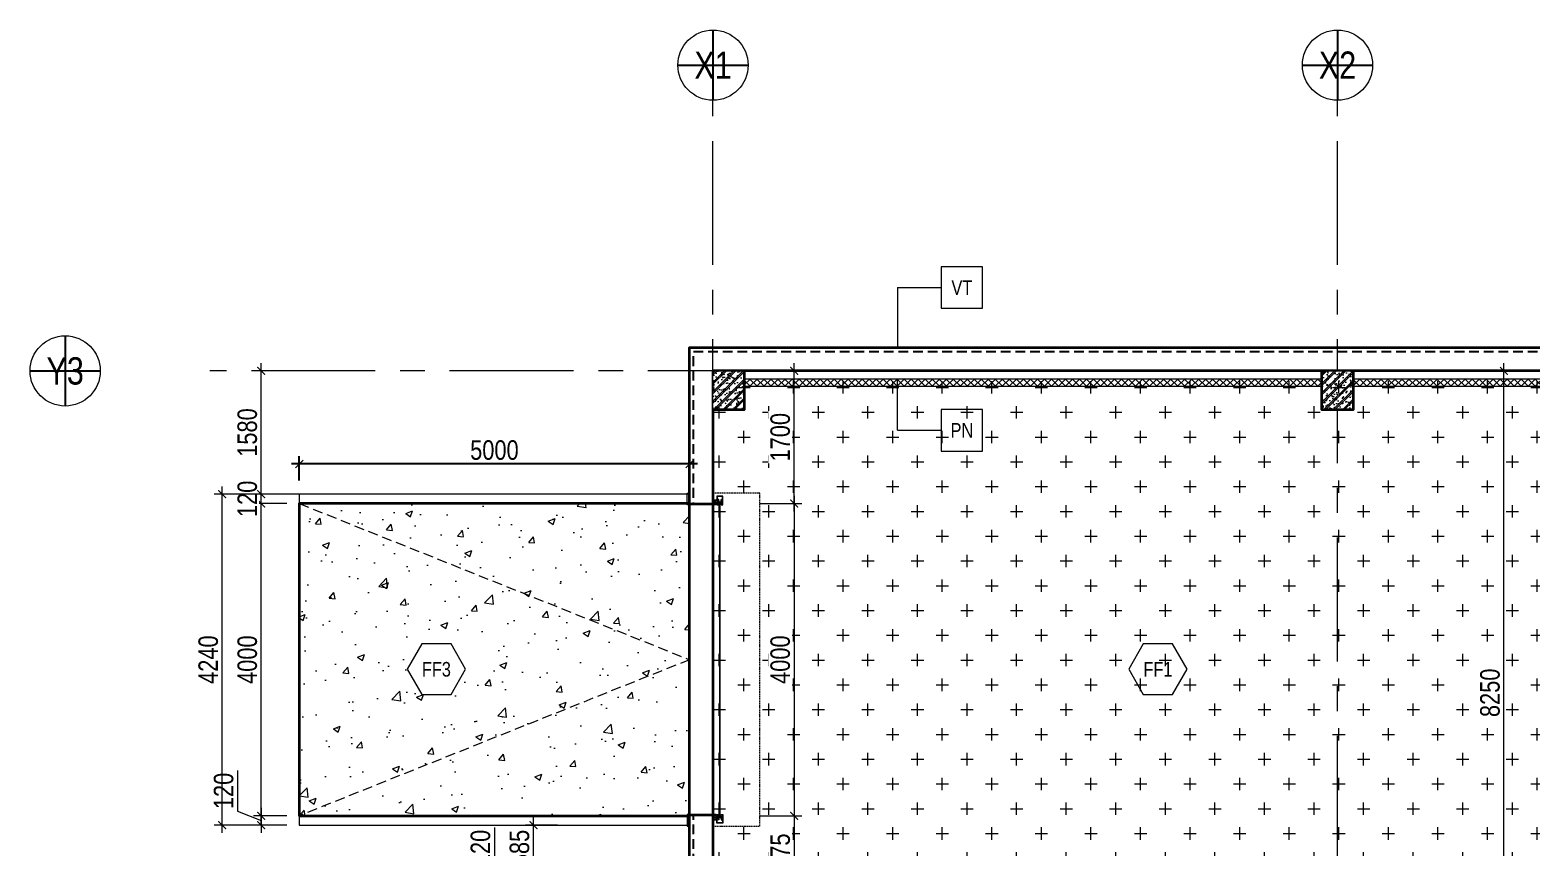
# Model space of a CAD drawing. Header units: millimetres. Extents: x -547695 to 905972, y -1055718 to 167349.
# Drawn here: x -533818 to -514578, y -883900 to -873420 of the extents above; entities that cross this region are included whole.
import ezdxf
from ezdxf.enums import TextEntityAlignment as Align
from ezdxf.xclip import XClip

# ---------------------------------------------------------------- set-up
doc = ezdxf.new("R2010")
doc.units = ezdxf.units.MM
doc.header["$XCLIPFRAME"] = 0
for name, pattern in [('$0$BASE-A0$0$HIDDEN', [0.375, 0.25, -0.125]), ('CENTER', [50.8, 31.75, -6.35, 6.35, -6.35]), ('HIDDEN', [9.525, 6.35, -3.175]), ('XR-MBT1$0$HID', [2.3, 1.5, -0.8])]:
    doc.linetypes.add(name, pattern=pattern)
doc.layers.get('DEFPOINTS').update_dxf_attribs({"color": 1, "lineweight": 25})
doc.layers.add('8', color=8, linetype='Continuous')
doc.layers.add('S-DIM', color=8, linetype='Continuous')
for name, color, linetype, lineweight in [('A-COLS', 9, 'Continuous', 9), ('A-DIMS', 8, 'Continuous', 9), ('A-DOOR', 142, 'Continuous', 9), ('A-GRID', 250, 'CENTER', 15), ('A-HEVY', 111, 'Continuous', 35), ('A-HIDD', 45, 'HIDDEN', 9), ('A-PATT', 252, 'Continuous', 9), ('A-SYMBOLS', 10, 'Continuous', 13), ('A-WALL', 12, 'Continuous', 13), ('A-WALL-INT', 31, 'Continuous', 9), ('HATCH', 159, 'Continuous', 0)]:
    doc.layers.add(name, color=color, linetype=linetype, lineweight=lineweight)
doc.styles.add('VTK _ Arial_2.5 mm', font='arial.ttf', dxfattribs={"width": 0.8})
doc.styles.add('VTK_Arial', font='arial.ttf', dxfattribs={"width": 0.8})
doc.styles.add('VTK_Arial_3.5 mm', font='arial.ttf', dxfattribs={"width": 0.8, "height": 3.5})
doc.dimstyles.new('A-2.5-DIM100', dxfattribs={"dimscale": 100, "dimtxt": 2.5, "dimasz": 1, "dimexe": 1, "dimexo": 0, "dimgap": 0.5, "dimtad": 1, "dimdec": 0, "dimzin": 12, "dimdsep": 46, "dimtxsty": 'VTK_Arial', "dimblk": 'ARCHTICK', "dimcen": 0, "dimdle": 1, "dimclrd": 256, "dimclre": 256, "dimclrt": 7, "dimadec": 1, "dimazin": 3, "dimtfac": 1, "dimtdec": 0, "dimtmove": 0, "dimatfit": 2, "dimfxl": 20, "dimtfill": 1, "dimtolj": 1, "dimtzin": 0, "dimlwd": -1, "dimlwe": -1, "dimarcsym": 0})

# ---------------------------------------------------------------- blocks, each defined once
blk = doc.blocks.new('*U282')
blk.add_lwpolyline([(-11, 0), (-11, 6.24), (-11, 8.83)])
blk.add_wipeout([(3.54, 3.54), (-3.54, 3.54), (-3.54, -3.54), (3.54, -3.54)])
blk.add_lwpolyline([(3.54, 3.54), (-3.54, 3.54), (-3.54, -3.54), (3.54, -3.54)], close=True)
blk.add_lwpolyline([(-11, 0), (-3.54, 0)])
at = {"color": 7, "style": 'VTK _ Arial_2.5 mm', "width": 0.8, "flags": 8}
blk.add_attdef('SYMBOL', text='', height=2.5, dxfattribs=at).set_placement((0, 0), align=Align.MIDDLE_CENTER)
blk = doc.blocks.new('*U283')
blk.add_lwpolyline([(-11, 0), (-11, -7.65), (-11, -10.24)])
blk.add_wipeout([(3.54, 3.54), (-3.54, 3.54), (-3.54, -3.54), (3.54, -3.54)])
blk.add_lwpolyline([(3.54, 3.54), (-3.54, 3.54), (-3.54, -3.54), (3.54, -3.54)], close=True)
blk.add_lwpolyline([(-11, 0), (-3.54, 0)])
at = {"color": 7, "style": 'VTK _ Arial_2.5 mm', "width": 0.8, "flags": 8}
blk.add_attdef('SYMBOL', text='', height=2.5, dxfattribs=at).set_placement((0, 0), align=Align.MIDDLE_CENTER)
blk = doc.blocks.new('_ARCHTICK')
at = {"color": 0, "linetype": 'ByBlock', "const_width": 0.15}
blk.add_lwpolyline([(-0.5, -0.5), (0.5, 0.5)], dxfattribs=at)
blk = doc.blocks.new('*D355')
at = {"layer": 'A-DIMS', "transparency": 16777216}
for p, q in [((-524029, -879387), (-524029, -883587)), ((-524469, -879487), (-523929, -879487)), ((-524469, -883487), (-523929, -883487))]:
    blk.add_line(p, q, dxfattribs=at)
at = {"layer": 'DEFPOINTS', "color": 0, "transparency": 16777216}
for p in [(-524469, -879487), (-524469, -883487), (-524029, -883487)]:
    blk.add_point(p, dxfattribs=at)
at = {"layer": 'A-DIMS', "transparency": 16777216, "xscale": 100, "yscale": 100, "zscale": 100}
for p, rotation in [((-524029, -879487), 90), ((-524029, -883487), 270)]:
    blk.add_blockref('_ARCHTICK', p, dxfattribs=dict(at, rotation=rotation))
at = {"layer": 'A-DIMS', "color": 7, "transparency": 16777216, "insert": (-524207, -881487), "char_height": 250, "attachment_point": 5, "rotation": 90, "style": 'VTK_Arial', "bg_fill": 3, "box_fill_scale": 1.1, "bg_fill_color": 257, "bg_fill_transparency": 0}
blk.add_mtext('\\A1;4000', dxfattribs=at)
blk = doc.blocks.new('*D356')
at = {"layer": 'A-DIMS', "transparency": 16777216}
for p, q in [((-524029, -883387), (-524029, -884662)), ((-524469, -883487), (-523929, -883487)), ((-524469, -884562), (-523929, -884562))]:
    blk.add_line(p, q, dxfattribs=at)
at = {"layer": 'DEFPOINTS', "color": 0, "transparency": 16777216}
for p in [(-524469, -883487), (-524469, -884562), (-524029, -884562)]:
    blk.add_point(p, dxfattribs=at)
at = {"layer": 'A-DIMS', "transparency": 16777216, "xscale": 100, "yscale": 100, "zscale": 100}
for p, rotation in [((-524029, -883487), 90), ((-524029, -884562), 270)]:
    blk.add_blockref('_ARCHTICK', p, dxfattribs=dict(at, rotation=rotation))
at = {"layer": 'A-DIMS', "color": 7, "transparency": 16777216, "insert": (-524207, -884025), "char_height": 250, "attachment_point": 5, "rotation": 90, "style": 'VTK_Arial', "bg_fill": 3, "box_fill_scale": 1.1, "bg_fill_color": 257, "bg_fill_transparency": 0}
blk.add_mtext('\\A1;1075', dxfattribs=at)
blk = doc.blocks.new('*D359')
at = {"layer": 'A-DIMS', "transparency": 16777216}
for p, q in [((-524029, -879587), (-524029, -877687)), ((-524469, -877787), (-523929, -877787)), ((-524469, -879487), (-523929, -879487))]:
    blk.add_line(p, q, dxfattribs=at)
at = {"layer": 'DEFPOINTS', "color": 0, "transparency": 16777216}
for p in [(-524469, -877787), (-524029, -877787), (-524469, -879487)]:
    blk.add_point(p, dxfattribs=at)
at = {"layer": 'A-DIMS', "transparency": 16777216, "xscale": 100, "yscale": 100, "zscale": 100}
for p, rotation in [((-524029, -877787), 90), ((-524029, -879487), 270)]:
    blk.add_blockref('_ARCHTICK', p, dxfattribs=dict(at, rotation=rotation))
at = {"layer": 'A-DIMS', "color": 7, "transparency": 16777216, "insert": (-524207, -878637), "char_height": 250, "attachment_point": 5, "rotation": 90, "style": 'VTK_Arial', "bg_fill": 3, "box_fill_scale": 1.1, "bg_fill_color": 257, "bg_fill_transparency": 0}
blk.add_mtext('\\A1;1700', dxfattribs=at)
blk = doc.blocks.new('*D371')
at = {"layer": 'A-DIMS', "transparency": 16777216}
for p, q in [((-514937, -886137), (-514937, -877687)), ((-515364, -877787), (-514837, -877787)), ((-515364, -886037), (-514837, -886037))]:
    blk.add_line(p, q, dxfattribs=at)
at = {"layer": 'DEFPOINTS', "color": 0, "transparency": 16777216}
for p in [(-515364, -877787), (-514937, -877787), (-515364, -886037)]:
    blk.add_point(p, dxfattribs=at)
at = {"layer": 'A-DIMS', "transparency": 16777216, "xscale": 100, "yscale": 100, "zscale": 100}
for p, rotation in [((-514937, -877787), 90), ((-514937, -886037), 270)]:
    blk.add_blockref('_ARCHTICK', p, dxfattribs=dict(at, rotation=rotation))
at = {"layer": 'A-DIMS', "color": 7, "transparency": 16777216, "insert": (-515115, -881912), "char_height": 250, "attachment_point": 5, "rotation": 90, "style": 'VTK_Arial', "bg_fill": 3, "box_fill_scale": 1.1, "bg_fill_color": 257, "bg_fill_transparency": 0}
blk.add_mtext('\\A1;8250', dxfattribs=at)
blk = doc.blocks.new('*D387')
at = {"layer": 'A-DIMS', "transparency": 16777216}
for p, q in [((-527062, -883607), (-527469, -883607)), ((-527369, -884292), (-527369, -883507)), ((-527062, -884192), (-527469, -884192))]:
    blk.add_line(p, q, dxfattribs=at)
at = {"layer": 'DEFPOINTS', "color": 0, "transparency": 16777216}
for p in [(-527062, -883607), (-527062, -884192)]:
    blk.add_point(p, dxfattribs=at)
at = {"layer": 'A-DIMS', "transparency": 16777216, "xscale": 100, "yscale": 100, "zscale": 100}
for p, rotation in [((-527369, -883607), 90), ((-527369, -884192), 270)]:
    blk.add_blockref('_ARCHTICK', p, dxfattribs=dict(at, rotation=rotation))
at = {"layer": 'A-DIMS', "color": 7, "transparency": 16777216, "insert": (-527547, -883900), "char_height": 250, "attachment_point": 5, "rotation": 90, "style": 'VTK_Arial', "bg_fill": 3, "box_fill_scale": 1.1, "bg_fill_color": 257, "bg_fill_transparency": 0}
blk.add_mtext('\\A1;585', dxfattribs=at)
at = {"layer": 'DEFPOINTS', "color": 0, "transparency": 16777216}
blk.add_point((-527369, -883607), dxfattribs=at)
blk = doc.blocks.new('*D388')
at = {"layer": 'A-DIMS', "transparency": 16777216}
for p, q in [((-527869, -883639), (-527869, -884161)), ((-527869, -884161), (-527369, -884252)), ((-527062, -884192), (-527469, -884192)), ((-527369, -884092), (-527369, -884412)), ((-527062, -884312), (-527469, -884312))]:
    blk.add_line(p, q, dxfattribs=at)
at = {"layer": 'DEFPOINTS', "color": 0, "transparency": 16777216}
for p in [(-527062, -884192), (-527369, -884312), (-527062, -884312)]:
    blk.add_point(p, dxfattribs=at)
at = {"layer": 'A-DIMS', "transparency": 16777216, "xscale": 100, "yscale": 100, "zscale": 100}
for p, rotation in [((-527369, -884192), 90), ((-527369, -884312), 270)]:
    blk.add_blockref('_ARCHTICK', p, dxfattribs=dict(at, rotation=rotation))
at = {"layer": 'A-DIMS', "color": 7, "transparency": 16777216, "insert": (-528047, -883900), "char_height": 250, "attachment_point": 5, "rotation": 90, "style": 'VTK_Arial', "bg_fill": 3, "box_fill_scale": 1.1, "bg_fill_color": 257, "bg_fill_transparency": 0}
blk.add_mtext('\\A1;120', dxfattribs=at)
blk = doc.blocks.new('*D393')
at = {"layer": 'A-DIMS', "transparency": 16777216}
for p, q in [((-530857, -883587), (-530857, -879387)), ((-530529, -879487), (-530957, -879487)), ((-530529, -883487), (-530957, -883487))]:
    blk.add_line(p, q, dxfattribs=at)
at = {"layer": 'DEFPOINTS', "color": 0, "transparency": 16777216}
for p in [(-530857, -879487), (-530529, -879487), (-530529, -883487)]:
    blk.add_point(p, dxfattribs=at)
at = {"layer": 'A-DIMS', "transparency": 16777216, "xscale": 100, "yscale": 100, "zscale": 100}
for p, rotation in [((-530857, -879487), 90), ((-530857, -883487), 270)]:
    blk.add_blockref('_ARCHTICK', p, dxfattribs=dict(at, rotation=rotation))
at = {"layer": 'A-DIMS', "color": 7, "transparency": 16777216, "insert": (-531034, -881487), "char_height": 250, "attachment_point": 5, "rotation": 90, "style": 'VTK_Arial', "bg_fill": 3, "box_fill_scale": 1.1, "bg_fill_color": 257, "bg_fill_transparency": 0}
blk.add_mtext('\\A1;4000', dxfattribs=at)
blk = doc.blocks.new('*D394')
at = {"layer": 'A-DIMS', "transparency": 16777216}
for p, q in [((-530529, -879367), (-530957, -879367)), ((-530857, -879587), (-530857, -879267)), ((-530529, -879487), (-530957, -879487))]:
    blk.add_line(p, q, dxfattribs=at)
at = {"layer": 'DEFPOINTS', "color": 0, "transparency": 16777216}
for p in [(-530529, -879367), (-530529, -879487)]:
    blk.add_point(p, dxfattribs=at)
at = {"layer": 'A-DIMS', "transparency": 16777216, "xscale": 100, "yscale": 100, "zscale": 100}
for p, rotation in [((-530857, -879367), 90), ((-530857, -879487), 270)]:
    blk.add_blockref('_ARCHTICK', p, dxfattribs=dict(at, rotation=rotation))
at = {"layer": 'A-DIMS', "color": 7, "transparency": 16777216, "insert": (-531034, -879427), "char_height": 250, "attachment_point": 5, "rotation": 90, "style": 'VTK_Arial', "bg_fill": 3, "box_fill_scale": 1.1, "bg_fill_color": 257, "bg_fill_transparency": 0}
blk.add_mtext('\\A1;120', dxfattribs=at)
at = {"layer": 'DEFPOINTS', "color": 0, "transparency": 16777216}
blk.add_point((-530857, -879367), dxfattribs=at)
blk = doc.blocks.new('*D395')
at = {"layer": 'A-DIMS', "transparency": 16777216}
for p, q in [((-530857, -879467), (-530857, -877687)), ((-530529, -877787), (-530957, -877787)), ((-530529, -879367), (-530957, -879367))]:
    blk.add_line(p, q, dxfattribs=at)
at = {"layer": 'DEFPOINTS', "color": 0, "transparency": 16777216}
for p in [(-530857, -877787), (-530529, -877787), (-530529, -879367)]:
    blk.add_point(p, dxfattribs=at)
at = {"layer": 'A-DIMS', "transparency": 16777216, "xscale": 100, "yscale": 100, "zscale": 100}
for p, rotation in [((-530857, -877787), 90), ((-530857, -879367), 270)]:
    blk.add_blockref('_ARCHTICK', p, dxfattribs=dict(at, rotation=rotation))
at = {"layer": 'A-DIMS', "color": 7, "transparency": 16777216, "insert": (-531034, -878577), "char_height": 250, "attachment_point": 5, "rotation": 90, "style": 'VTK_Arial', "bg_fill": 3, "box_fill_scale": 1.1, "bg_fill_color": 257, "bg_fill_transparency": 0}
blk.add_mtext('\\A1;1580', dxfattribs=at)
blk = doc.blocks.new('*D396')
at = {"layer": 'A-DIMS', "transparency": 16777216}
for p, q in [((-531159, -882908), (-531159, -883430)), ((-531159, -883430), (-530857, -883547)), ((-530857, -883387), (-530857, -883707)), ((-530529, -883487), (-530957, -883487)), ((-530529, -883607), (-530957, -883607))]:
    blk.add_line(p, q, dxfattribs=at)
at = {"layer": 'DEFPOINTS', "color": 0, "transparency": 16777216}
for p in [(-530857, -883607), (-530529, -883487), (-530529, -883607)]:
    blk.add_point(p, dxfattribs=at)
at = {"layer": 'A-DIMS', "transparency": 16777216, "xscale": 100, "yscale": 100, "zscale": 100}
for p, rotation in [((-530857, -883487), 90), ((-530857, -883607), 270)]:
    blk.add_blockref('_ARCHTICK', p, dxfattribs=dict(at, rotation=rotation))
at = {"layer": 'A-DIMS', "color": 7, "transparency": 16777216, "insert": (-531337, -883169), "char_height": 250, "attachment_point": 5, "rotation": 90, "style": 'VTK_Arial', "bg_fill": 3, "box_fill_scale": 1.1, "bg_fill_color": 257, "bg_fill_transparency": 0}
blk.add_mtext('\\A1;120', dxfattribs=at)
blk = doc.blocks.new('*D397')
at = {"layer": 'DEFPOINTS', "color": 0, "transparency": 16777216}
for p in [(-530369, -878980), (-530369, -879190), (-525369, -879190)]:
    blk.add_point(p, dxfattribs=at)
at = {"layer": 'S-DIM', "transparency": 16777216}
for p, q in [((-525269, -878980), (-530469, -878980)), ((-530369, -879190), (-530369, -878880)), ((-525369, -879190), (-525369, -878880))]:
    blk.add_line(p, q, dxfattribs=at)
at = {"layer": 'S-DIM', "transparency": 16777216, "xscale": 100, "yscale": 100, "zscale": 100, "rotation": 180}
blk.add_blockref('_ARCHTICK', (-530369, -878980), dxfattribs=at)
at = {"layer": 'S-DIM', "transparency": 16777216, "xscale": 100, "yscale": 100, "zscale": 100}
blk.add_blockref('_ARCHTICK', (-525369, -878980), dxfattribs=at)
at = {"layer": 'S-DIM', "color": 7, "transparency": 16777216, "insert": (-527869, -878803), "char_height": 250, "attachment_point": 5, "style": 'VTK_Arial', "bg_fill": 3, "box_fill_scale": 1.1, "bg_fill_color": 257, "bg_fill_transparency": 0}
blk.add_mtext('\\A1;5000', dxfattribs=at)
blk = doc.blocks.new('*U119')
blk.add_wipeout([(2.5, 4.33), (-2.5, 4.33), (-5, 0), (-2.5, -4.33), (2.5, -4.33), (5, 0)])
blk.add_lwpolyline([(2.5, 4.33), (-2.5, 4.33), (-5, 0), (-2.5, -4.33), (2.5, -4.33), (5, 0)], close=True)
at = {"color": 7, "style": 'VTK _ Arial_2.5 mm', "width": 0.8, "flags": 8}
blk.add_attdef('SYMBOL', text='', height=2.5, dxfattribs=at).set_placement((0, 0), align=Align.MIDDLE_CENTER)
blk = doc.blocks.new('*D409')
at = {"layer": 'A-DIMS', "transparency": 16777216}
for p, q in [((-530369, -879367), (-531457, -879367)), ((-531357, -883707), (-531357, -879267)), ((-530529, -883607), (-531457, -883607))]:
    blk.add_line(p, q, dxfattribs=at)
at = {"layer": 'DEFPOINTS', "color": 0, "transparency": 16777216}
for p in [(-531357, -879367), (-530369, -879367), (-530529, -883607)]:
    blk.add_point(p, dxfattribs=at)
at = {"layer": 'A-DIMS', "transparency": 16777216, "xscale": 100, "yscale": 100, "zscale": 100}
for p, rotation in [((-531357, -879367), 90), ((-531357, -883607), 270)]:
    blk.add_blockref('_ARCHTICK', p, dxfattribs=dict(at, rotation=rotation))
at = {"layer": 'A-DIMS', "color": 7, "transparency": 16777216, "insert": (-531534, -881487), "char_height": 250, "attachment_point": 5, "rotation": 90, "style": 'VTK_Arial', "bg_fill": 3, "box_fill_scale": 1.1, "bg_fill_color": 257, "bg_fill_transparency": 0}
blk.add_mtext('\\A1;4240', dxfattribs=at)
blk = doc.blocks.new('*U311')
blk.add_wipeout([(4.5, 0), (4.46, -0.56), (4.36, -1.12), (4.18, -1.66), (3.94, -2.17), (3.64, -2.65), (3.28, -3.08), (2.87, -3.47), (2.41, -3.8), (1.92, -4.07), (1.39, -4.28), (0.84, -4.42), (0.28, -4.49), (-0.28, -4.49), (-0.84, -4.42), (-1.39, -4.28), (-1.92, -4.07), (-2.41, -3.8), (-2.87, -3.47), (-3.28, -3.08), (-3.64, -2.65), (-3.94, -2.17), (-4.18, -1.66), (-4.36, -1.12), (-4.46, -0.56), (-4.5, 0), (-4.46, 0.56), (-4.36, 1.12), (-4.18, 1.66), (-3.94, 2.17), (-3.64, 2.65), (-3.28, 3.08), (-2.87, 3.47), (-2.41, 3.8), (-1.92, 4.07), (-1.39, 4.28), (-0.84, 4.42), (-0.28, 4.49), (0.28, 4.49), (0.84, 4.42), (1.39, 4.28), (1.92, 4.07), (2.41, 3.8), (2.87, 3.47), (3.28, 3.08), (3.64, 2.65), (3.94, 2.17), (4.18, 1.66), (4.36, 1.12), (4.46, 0.56)])
blk.add_circle((0, 0), 4.5)
at = {"layer": 'DEFPOINTS', "color": 250}
for p, q in [((0, 4.5), (0, -4.5)), ((-4.5, 0), (4.5, 0))]:
    blk.add_line(p, q, dxfattribs=at)
at = {"color": 7, "style": 'VTK_Arial_3.5 mm', "width": 0.8}
blk.add_attdef('X12', text='', height=3.5, dxfattribs=at).set_placement((0, 0), align=Align.MIDDLE_CENTER)
blk = doc.blocks.new('*U314')
blk.add_wipeout([(4.5, 0), (4.46, -0.56), (4.36, -1.12), (4.18, -1.66), (3.94, -2.17), (3.64, -2.65), (3.28, -3.08), (2.87, -3.47), (2.41, -3.8), (1.92, -4.07), (1.39, -4.28), (0.84, -4.42), (0.28, -4.49), (-0.28, -4.49), (-0.84, -4.42), (-1.39, -4.28), (-1.92, -4.07), (-2.41, -3.8), (-2.87, -3.47), (-3.28, -3.08), (-3.64, -2.65), (-3.94, -2.17), (-4.18, -1.66), (-4.36, -1.12), (-4.46, -0.56), (-4.5, 0), (-4.46, 0.56), (-4.36, 1.12), (-4.18, 1.66), (-3.94, 2.17), (-3.64, 2.65), (-3.28, 3.08), (-2.87, 3.47), (-2.41, 3.8), (-1.92, 4.07), (-1.39, 4.28), (-0.84, 4.42), (-0.28, 4.49), (0.28, 4.49), (0.84, 4.42), (1.39, 4.28), (1.92, 4.07), (2.41, 3.8), (2.87, 3.47), (3.28, 3.08), (3.64, 2.65), (3.94, 2.17), (4.18, 1.66), (4.36, 1.12), (4.46, 0.56)])
blk.add_circle((0, 0), 4.5)
at = {"layer": 'DEFPOINTS', "color": 250}
for p, q in [((0, 4.5), (0, -4.5)), ((-4.5, 0), (4.5, 0))]:
    blk.add_line(p, q, dxfattribs=at)
at = {"color": 7, "style": 'VTK_Arial_3.5 mm', "width": 0.8}
blk.add_attdef('X12', text='', height=3.5, dxfattribs=at).set_placement((0, 0), align=Align.MIDDLE_CENTER)
blk = doc.blocks.new('*U315')
blk.add_wipeout([(4.5, 0), (4.46, -0.56), (4.36, -1.12), (4.18, -1.66), (3.94, -2.17), (3.64, -2.65), (3.28, -3.08), (2.87, -3.47), (2.41, -3.8), (1.92, -4.07), (1.39, -4.28), (0.84, -4.42), (0.28, -4.49), (-0.28, -4.49), (-0.84, -4.42), (-1.39, -4.28), (-1.92, -4.07), (-2.41, -3.8), (-2.87, -3.47), (-3.28, -3.08), (-3.64, -2.65), (-3.94, -2.17), (-4.18, -1.66), (-4.36, -1.12), (-4.46, -0.56), (-4.5, 0), (-4.46, 0.56), (-4.36, 1.12), (-4.18, 1.66), (-3.94, 2.17), (-3.64, 2.65), (-3.28, 3.08), (-2.87, 3.47), (-2.41, 3.8), (-1.92, 4.07), (-1.39, 4.28), (-0.84, 4.42), (-0.28, 4.49), (0.28, 4.49), (0.84, 4.42), (1.39, 4.28), (1.92, 4.07), (2.41, 3.8), (2.87, 3.47), (3.28, 3.08), (3.64, 2.65), (3.94, 2.17), (4.18, 1.66), (4.36, 1.12), (4.46, 0.56)])
blk.add_circle((0, 0), 4.5)
at = {"layer": 'DEFPOINTS', "color": 250}
for p, q in [((0, 4.5), (0, -4.5)), ((-4.5, 0), (4.5, 0))]:
    blk.add_line(p, q, dxfattribs=at)
at = {"color": 7, "style": 'VTK_Arial_3.5 mm', "width": 0.8}
blk.add_attdef('X12', text='', height=3.5, dxfattribs=at).set_placement((0, 0), align=Align.MIDDLE_CENTER)
blk = doc.blocks.new('Ư4RGH56YH')
at = {"layer": 'A-SYMBOLS', "xscale": 100, "yscale": 100, "zscale": 100}
for name, p, values in [('*U314', (-26927.2, 3917.2), {'X12': 'X1'}), ('*U315', (-18927.2, 3917.2), {'X12': 'X2'}), ('*U311', (-35225.7, 0), {'X12': 'Y3'})]:
    blk.add_blockref(name, p, dxfattribs=at).add_auto_attribs(values)
blk = doc.blocks.new('ERBHRTHB4T')
at = {"color": 0}
blk.add_wipeout([(-200, 100), (200, 100), (200, -400), (-200, -400)], dxfattribs=at).dxf.layer = '8'
at = {"layer": 'A-PATT'}
h = blk.add_hatch(dxfattribs=at)
h.set_pattern_fill('BT-01', color=256, scale=20, style=0, double=1, pattern_type=2)
h.set_pattern_definition([(50, (115612.73, 26820), (143.45204, -12.55043), [15, -165]), (355, (115612.73, 26820), (-27.75027, 150.43843), [12, -132]), (100.4514, (115624.68, 26818.95), (115.70188, 137.88791), [12.74804, -140.22842]), (46.1842, (115612.73, 26860), (213.4482, -33.1038), [22.5, -247.5]), (96.6356, (115630.52, 26857.24), (186.93254, 194.82357), [19.12206, -210.3426]), (351.1842, (115612.73, 26860), (186.9324, 194.8237), [18, -198]), (21, (115632.73, 26850), (119.38141, -80.52378), [15, -165]), (326, (115632.73, 26850), (48.66307, 145.03), [12, -132]), (71.4514, (115642.68, 26843.29), (168.04453, 64.5061), [12.74804, -140.22842]), (37.5, (115612.73, 26820), (2.43197, 66.57877), [0, -130.4, 0, -134, 0, -132.5]), (7.5, (115612.73, 26820), (52.613907, 78.882342), [0, -76.4, 0, -127.4, 0, -50.5]), (327.5, (115568.13, 26820), (106.764487, -4.510974), [0, -50, 0, -156, 0, -207]), (317.5, (115548.13, 26820), (116.637234, 20.021), [0, -65, 0, -103.6, 0, -147]), (45, (115612.73, 26820), (-60.104076, 60.104076), []), (45, (115612.73, 26844.5), (-60.104076, 60.104076), [])])
h.paths.add_polyline_path([(200, 100), (200, -400), (-200, -400), (-200, 100)])
at = {"color": 0}
blk.add_lwpolyline([(-200, 100), (200, 100), (200, -400), (-200, -400)], close=True, dxfattribs=at)
blk = doc.blocks.new('ERYUJH76Y')
at = {"layer": 'A-GRID', "ltscale": 50}
for points in [[(-24000, 3348), (-24000, 25008)], [(-16000, 3348), (-16000, 25008)], [(4694, 21428), (-30447, 21428)]]:
    blk.add_lwpolyline(points, dxfattribs=at)
at = {"layer": 'A-COLS'}
for p in [(-23800, 21328), (-16000, 21328)]:
    blk.add_blockref('ERBHRTHB4T', p, dxfattribs=at)
blk = doc.blocks.new('*U49')
for p, q in [((-3985, 425), (-4095, 425)), ((-3988, 422), (-4092, 422)), ((-4010, 416), (-4053, 416)), ((-4053, 403), (-4053, 416)), ((-4053, 408), (-4053, 408)), ((-4037, 403), (-4053, 403)), ((-4013, 413), (-4050, 413)), ((-4050, 406), (-4050, 413)), ((-4037, 406), (-4050, 406)), ((-4037, 406), (-4037, 403)), ((-4023, 406), (-4013, 406)), ((-4013, 406), (-4023, 406)), ((-4023, 403), (-4023, 406)), ((-4023, 403), (-3985, 403)), ((-4013, 406), (-4013, 413)), ((-4010, 406), (-4010, 416)), ((-4010, 406), (-3988, 406)), ((-3988, 406), (-3988, 422)), ((-3985, 403), (-3985, 425)), ((-15, 403), (-15, 425)), ((-15, 425), (95, 425)), ((23, 403), (-15, 403)), ((-12, 406), (-12, 422)), ((-12, 422), (92, 422)), ((10, 406), (-12, 406)), ((10, 406), (10, 416)), ((10, 416), (53, 416)), ((13, 406), (13, 413)), ((13, 413), (50, 413)), ((23, 406), (13, 406)), ((13, 406), (23, 406)), ((23, 403), (23, 406)), ((37, 406), (37, 403)), ((37, 406), (50, 406)), ((37, 403), (53, 403)), ((50, 406), (50, 413)), ((53, 403), (53, 416)), ((53, 408), (53, 408))]:
    blk.add_line(p, q)
at = {"color": 250}
blk.add_wipeout([(0, 0), (-4000, 0), (-4000, 300), (0, 300)], dxfattribs=at)
for p, q in [((-4095, 425), (-4095, 350)), ((-4092, 422), (-4092, 353)), ((92, 422), (92, 353)), ((95, 425), (95, 350)), ((-4095, 350), (-3985, 350)), ((-4092, 353), (-3988, 353)), ((-4037, 373), (-4053, 373)), ((-4053, 373), (-4053, 360)), ((-4053, 368), (-4053, 368)), ((-4010, 360), (-4053, 360)), ((-4037, 370), (-4050, 370)), ((-4050, 370), (-4050, 363)), ((-4013, 363), (-4050, 363)), ((-4037, 370), (-4037, 373)), ((-3985, 373), (-4023, 373)), ((-4023, 373), (-4023, 370)), ((-4013, 370), (-4023, 370)), ((-4013, 370), (-4013, 363)), ((-3988, 370), (-4010, 370)), ((-4010, 370), (-4010, 360)), ((-4000, 300), (-4000, 0)), ((-3988, 353), (-3988, 370)), ((-3985, 350), (-3985, 373)), ((-15, 350), (-15, 373)), ((-15, 373), (23, 373)), ((95, 350), (-15, 350)), ((-12, 353), (-12, 370)), ((-12, 370), (10, 370)), ((92, 353), (-12, 353)), ((0, 300), (0, 0)), ((10, 370), (10, 360)), ((10, 360), (53, 360)), ((13, 370), (23, 370)), ((13, 370), (13, 363)), ((13, 363), (50, 363)), ((23, 373), (23, 370)), ((37, 370), (37, 373)), ((37, 373), (53, 373)), ((37, 370), (50, 370)), ((50, 370), (50, 363)), ((53, 373), (53, 360)), ((53, 368), (53, 368))]:
    blk.add_line(p, q)
at = {"color": 1}
for p, q in [((-4002, 348), (-4048, 302)), ((-4048, 348), (-4002, 302)), ((2, 348), (48, 302)), ((48, 348), (2, 302))]:
    blk.add_line(p, q, dxfattribs=at)
at = {"linetype": 'XR-MBT1$0$HID', "ltscale": 10}
blk.add_lwpolyline([(50, 300), (135, 300), (135, 900), (-4135, 900), (-4135, 544), (-4135, 544), (-4135, 300), (-4050, 300)], dxfattribs=at)
for points in [[(-4037, 403, 0.277794), (-4010, 396, -0.278361), (-4023, 403)], [(37, 403, -0.277794), (10, 396, 0.278361), (23, 403)], [(-4037, 373, -0.277794), (-4010, 379, 0.278361), (-4023, 373)], [(37, 373, 0.277794), (10, 379, -0.278361), (23, 373)]]:
    blk.add_lwpolyline(points, format="xyb")
at = {"linetype": 'XR-MBT1$0$HID', "ltscale": 10, "const_width": 20}
blk.add_lwpolyline([(-4025, 388), (25, 388)], dxfattribs=at)
for points in [[(-4000, 350), (-4000, 340), (-3985, 340), (-3985, -30), (-4135, -30), (-4135, -15), (-4123, -15), (-4123, 0)], [(-4050, 350), (-4000, 350), (-4000, 300), (-4050, 300), (-4050, 350)], [(0, 350), (0, 340), (-15, 340), (-15, -30), (135, -30), (135, -15), (123, -15), (123, 0)], [(50, 350), (0, 350), (0, 300), (50, 300), (50, 350)]]:
    blk.add_lwpolyline(points)
for points in [[(-4048, 348), (-4002, 348), (-4002, 302), (-4048, 302)], [(48, 348), (2, 348), (2, 302), (48, 302)]]:
    blk.add_lwpolyline(points, close=True)
at = {"style": 'VTK_Arial', "width": 0.8}
blk.add_attdef('DFDFD', (-1866, 322), '', height=100, dxfattribs=at)
blk = doc.blocks.new('rty')
at = {"layer": 'A-HIDD', "ltscale": 20}
blk.add_lwpolyline([(0, 2000), (5000, 0), (0, -2000)], dxfattribs=at)
at = {"layer": 'A-PATT'}
for points in [[(0, -2120), (5000, -2120), (5000, 2120), (0, 2120)], [(0, -2000), (5000, -2000), (5000, 2000), (0, 2000)]]:
    blk.add_lwpolyline(points, close=True, dxfattribs=at)
blk = doc.blocks.new('RHRTHRHRT')
at = {"layer": 'A-PATT', "transparency": 33554620}
h = blk.add_hatch(dxfattribs=at)
h.set_pattern_fill('ANSI37', color=256, scale=20)
h.set_pattern_definition([(45, (-12900, -14800), (-44.90128, 44.90128), []), (135, (-12900, -14800), (-44.90128, -44.90128), [])])
h.paths.add_polyline_path([(-100, -4567), (-200, -4567), (-200, -14800), (-100, -14800)])
h.paths.add_polyline_path([(0, -500), (-24900, -500), (-24900, -400), (0, -400)])
h.paths.add_polyline_path([(-100, -2115), (-200, -2115), (-200, -500), (-100, -500)])
at = {"layer": 'A-HEVY'}
blk.add_lwpolyline([(-25600, -7075), (-25600, 0), (0, 0), (0, -300), (-25300, -300), (-25300, -7075)], dxfattribs=at)
at = {"layer": 'A-WALL-INT'}
blk.add_lwpolyline([(0, -500), (-24900, -500), (-24900, -400), (0, -400)], close=True, dxfattribs=at)
at = {"layer": 'DEFPOINTS', "linetype": '$0$BASE-A0$0$HIDDEN', "ltscale": 500}
blk.add_lwpolyline([(-25550, -50), (0, -50), (0, -15050), (-25550, -15050)], close=True, dxfattribs=at)
at = {"layer": 'A-DOOR', "rotation": 270}
blk.add_blockref('*U49', (-25600, -6000), dxfattribs=at)
at = {"layer": 'A-WALL'}
blk.add_blockref('rty', (-30600, -4000), dxfattribs=at)
at = {"layer": 'A-GRID'}
ref = blk.add_blockref('ERYUJH76Y', (-1300, -21728), dxfattribs=at)
XClip(ref).set_block_clipping_path([(-32069.3798585372, 5005.1306604635), (6367.1031573832, 26504.5361301411)])

msp = doc.modelspace()

# ---------------------------------------------------------------- block references
at = {"layer": 'A-HEVY'}
msp.add_blockref('RHRTHRHRT', (-499769.1, -877487.3), dxfattribs=at)

# ---------------------------------------------------------------- next in the draw order: hatches: boundary and pattern name
at = {"layer": 'HATCH', "transparency": 33554620}
h = msp.add_hatch(dxfattribs=at)
h.set_pattern_fill('AR-CONC', color=256, scale=5, double=1)
h.set_pattern_definition([(50, (-530369.1, -883487.26), (910.92, -79.695), [95.25, -1047.75]), (355, (-530369.1, -883487.3), (-176.22, 955.28), [76.2, -838.2]), (100.451, (-530293.2, -883493.9), (734.71, 875.59), [80.95, -890.45]), (46.184, (-530369.1, -883233.3), (1355.4, -210.21), [142.88, -1571.62]), (96.636, (-530256.2, -883250.8), (1187.02, 1237.13), [121.43, -1335.68]), (351.184, (-530369.1, -883233.3), (1187.02, 1237.13), [114.3, -1257.3]), (21, (-530242.1, -883296.76), (758.07, -511.33), [95.25, -1047.75]), (326, (-530242.1, -883296.8), (309.01, 920.94), [76.2, -838.2]), (71.451, (-530178.95, -883339.4), (1067.08, 409.61), [80.95, -890.45]), (37.5, (-530369.12, -883487.26), (15.443, 422.775), [0, -828.04, 0, -850.9, 0, -841.375]), (7.5, (-530369.12, -883487.26), (334.098, 500.903), [0, -485.14, 0, -808.99, 0, -320.675]), (327.5, (-530652.33, -883487.26), (677.953, -28.644), [0, -317.5, 0, -990.6, 0, -1314.45]), (317.5, (-530779.33, -883487.26), (740.646, 127.13), [0, -412.75, 0, -657.86, 0, -933.45])])
h.paths.add_polyline_path([(-530369.1, -883487.3), (-525369.1, -883487.3), (-525369.1, -879487.3), (-530369.1, -879487.3)])

# ---------------------------------------------------------------- next in the draw order: linework, layer by layer
at = {"layer": 'A-HEVY'}
msp.add_lwpolyline([(-530369.1, -883487.3), (-525369.1, -883487.3), (-525369.1, -879487.3), (-530369.1, -879487.3)], close=True, dxfattribs=at)

# ---------------------------------------------------------------- next in the draw order: block references
at = {"layer": 'A-SYMBOLS', "xscale": 74.91082045184334, "yscale": 74.91082045184334, "zscale": 74.91082045184334}
for name, p, values in [('*U283', (-521880.9, -876720.3), {'SYMBOL': 'VT'}), ('*U282', (-521880.9, -878548.7), {'SYMBOL': 'PN'}), ('*U119', (-519369.2, -881610), {'SYMBOL': 'FF1'})]:
    msp.add_blockref(name, p, dxfattribs=at).add_auto_attribs(values)

# ---------------------------------------------------------------- next in the draw order: hatches: boundary and pattern name
at = {"layer": 'HATCH', "transparency": 33554620}
h = msp.add_hatch(dxfattribs=at)
h.set_pattern_fill('CROSS', color=256, scale=50)
h.set_pattern_definition([(0, (-525069.12, -892287.26), (317.5, 317.5), [158.75, -476.25]), (90, (-524989.75, -892366.63), (-317.5, 317.5), [158.75, -476.25])])
h.paths.add_polyline_path([(-517469.4, -886037.3), (-513999.1, -886037.3), (-513999.1, -886247.3), (-517469.4, -886247.3)], flags=16)
h.paths.add_polyline_path([(-525069.1, -891687.3), (-524669.1, -891687.3), (-524669.1, -892287.3), (-517269.1, -892287.3), (-517269.1, -891687.3), (-516869.1, -891687.3), (-516869.1, -892287.3), (-512879.1, -892287.3), (-512879.1, -886247.3), (-512959.1, -886247.3), (-512959.1, -886037.2), (-512959.1, -886037.3), (-501069.1, -886037.3), (-501069.1, -892287.3), (-499769.1, -892287.3), (-499769.1, -886037.3), (-499769.1, -877787.3), (-501069.1, -877787.3), (-501069.1, -878387.3), (-501469.1, -878387.3), (-501469.1, -877787.3), (-525069.1, -877787.3), (-525069.1, -886037.3), (-521404.4, -886037.3), (-521404.4, -886247.3), (-524669.1, -886247.3), (-525069.1, -886247.3), (-525069.1, -886537.3)])

# ---------------------------------------------------------------- next in the draw order: linework, layer by layer
at = {"layer": 'A-HEVY'}
msp.add_lwpolyline([(-509269.1, -877787.3), (-516869.1, -877787.3), (-516869.1, -878287.3), (-517269.1, -878287.3), (-517269.1, -877787.3), (-524669.1, -877787.3), (-524669.1, -878287.3), (-525069.1, -878287.3), (-525069.1, -886037.3), (-521469.4, -886037.3), (-521469.4, -886247.3), (-524669.1, -886247.3), (-525069.1, -886247.3), (-525069.1, -886537.3), (-525069.1, -891787.3), (-524669.1, -891787.3), (-524669.1, -892287.3), (-517269.1, -892287.3), (-517269.1, -891787.3), (-516869.1, -891787.3), (-516869.1, -892287.3), (-512879.1, -892287.3)], dxfattribs=at)

# ---------------------------------------------------------------- next in the draw order: block references
at = {"layer": 'A-SYMBOLS', "xscale": 74.91082045184334, "yscale": 74.91082045184334, "zscale": 74.91082045184334}
msp.add_blockref('*U119', (-528612.2, -881610), dxfattribs=at).add_auto_attribs({'SYMBOL': 'FF3'})

# ---------------------------------------------------------------- next in the draw order: block references
at = {"layer": 'A-SYMBOLS'}
msp.add_blockref('Ư4RGH56YH', (-498141.9, -877787.3), dxfattribs=at)

# ---------------------------------------------------------------- next in the draw order: dimensions: what is measured, and where the dimension line sits
at = {"layer": 'A-DIMS'}
for base, p1, p2, override, picture, middle in [((-514936.9, -877787.3), (-515363.6, -886037.3), (-515363.6, -877787.3), {"dimpost": '\\X', "dimtmove": 1}, '*D371', (-515114.5, -881912.3)), ((-530856.7, -879487.3), (-530528.7, -883487.3), (-530528.7, -879487.3), {"dimpost": '\\X', "dimtmove": 1}, '*D393', (-531034.4, -881487.3)), ((-524029.1, -883487.3), (-524469.1, -879487.3), (-524469.1, -883487.3), {"dimpost": '\\X'}, '*D355', (-524206.8, -881487.3)), ((-527369.3, -883607.3), (-527061.9, -884192.3), (-527061.9, -883607.3), {"dimpost": '\\X'}, '*D387', (-527547, -883899.8))]:
    dim = msp.add_linear_dim(base=base, p1=p1, p2=p2, angle=90, dimstyle='A-2.5-DIM100', override=override, dxfattribs=at)
    dim.commit()
    dim.dimension.update_dxf_attribs({"geometry": picture, "text_midpoint": middle})

# ---------------------------------------------------------------- next in the draw order: dimensions: what is measured, and where the dimension line sits
for base, p1, p2, picture, middle in [((-524029.1, -877787.3), (-524469.1, -879487.3), (-524469.1, -877787.3), '*D359', (-524206.8, -878637.3)), ((-524029.1, -884562.3), (-524469.1, -883487.3), (-524469.1, -884562.3), '*D356', (-524206.8, -884024.8))]:
    dim = msp.add_linear_dim(base=base, p1=p1, p2=p2, angle=90, dimstyle='A-2.5-DIM100', override={"dimpost": '\\X', "dimblk": 'ARCHTICK'}, dxfattribs=at)
    dim.commit()
    dim.dimension.update_dxf_attribs({"geometry": picture, "text_midpoint": middle})
for base, p1, p2, angle, picture, middle in [((-530856.7, -879367.3), (-530528.7, -879487.3), (-530528.7, -879367.3), 90, '*D394', (-530856.7, -879427.3)), ((-530856.7, -883607.3), (-530528.7, -883487.3), (-530528.7, -883607.3), 270, '*D396', (-531159.4, -883380.3)), ((-527369.3, -884312.3), (-527061.9, -884192.3), (-527061.9, -884312.3), 90, '*D388', (-527869.3, -884111.5))]:
    dim = msp.add_linear_dim(base=base, p1=p1, p2=p2, angle=angle, dimstyle='A-2.5-DIM100', override={"dimpost": '\\X', "dimtmove": 1}, dxfattribs=at)
    dim.commit()
    dim.dimension.update_dxf_attribs({"geometry": picture, "text_midpoint": middle, "dimtype": 160})

# ---------------------------------------------------------------- next in the draw order: dimensions: what is measured, and where the dimension line sits
dim = msp.add_linear_dim(base=(-530856.7, -877787.3), p1=(-530528.7, -879367.3), p2=(-530528.7, -877787.3), angle=90, dimstyle='A-2.5-DIM100', override={"dimpost": '\\X', "dimtmove": 1}, dxfattribs=at)
dim.commit()
dim.dimension.update_dxf_attribs({"geometry": '*D395', "text_midpoint": (-531034.4, -878577.3)})

# ---------------------------------------------------------------- next in the draw order: dimensions: what is measured, and where the dimension line sits
at = {"layer": 'S-DIM'}
dim = msp.add_linear_dim(base=(-530369.1, -878980.2), p1=(-525369.1, -879190.3), p2=(-530369.1, -879190.3), dimstyle='A-2.5-DIM100', override={"dimpost": '\\X'}, dxfattribs=at)
dim.commit()
dim.dimension.update_dxf_attribs({"geometry": '*D397', "text_midpoint": (-527869.1, -878802.5)})

# ---------------------------------------------------------------- next in the draw order: dimensions: what is measured, and where the dimension line sits
at = {"layer": 'A-DIMS'}
dim = msp.add_linear_dim(base=(-531356.7, -879367.3), p1=(-530528.7, -883607.3), p2=(-530369.1, -879367.3), angle=270, dimstyle='A-2.5-DIM100', override={"dimpost": '\\X', "dimtmove": 1}, dxfattribs=at)
dim.commit()
dim.dimension.update_dxf_attribs({"geometry": '*D409', "text_midpoint": (-531534.4, -881487.3)})

doc.saveas('drawing.dxf')
